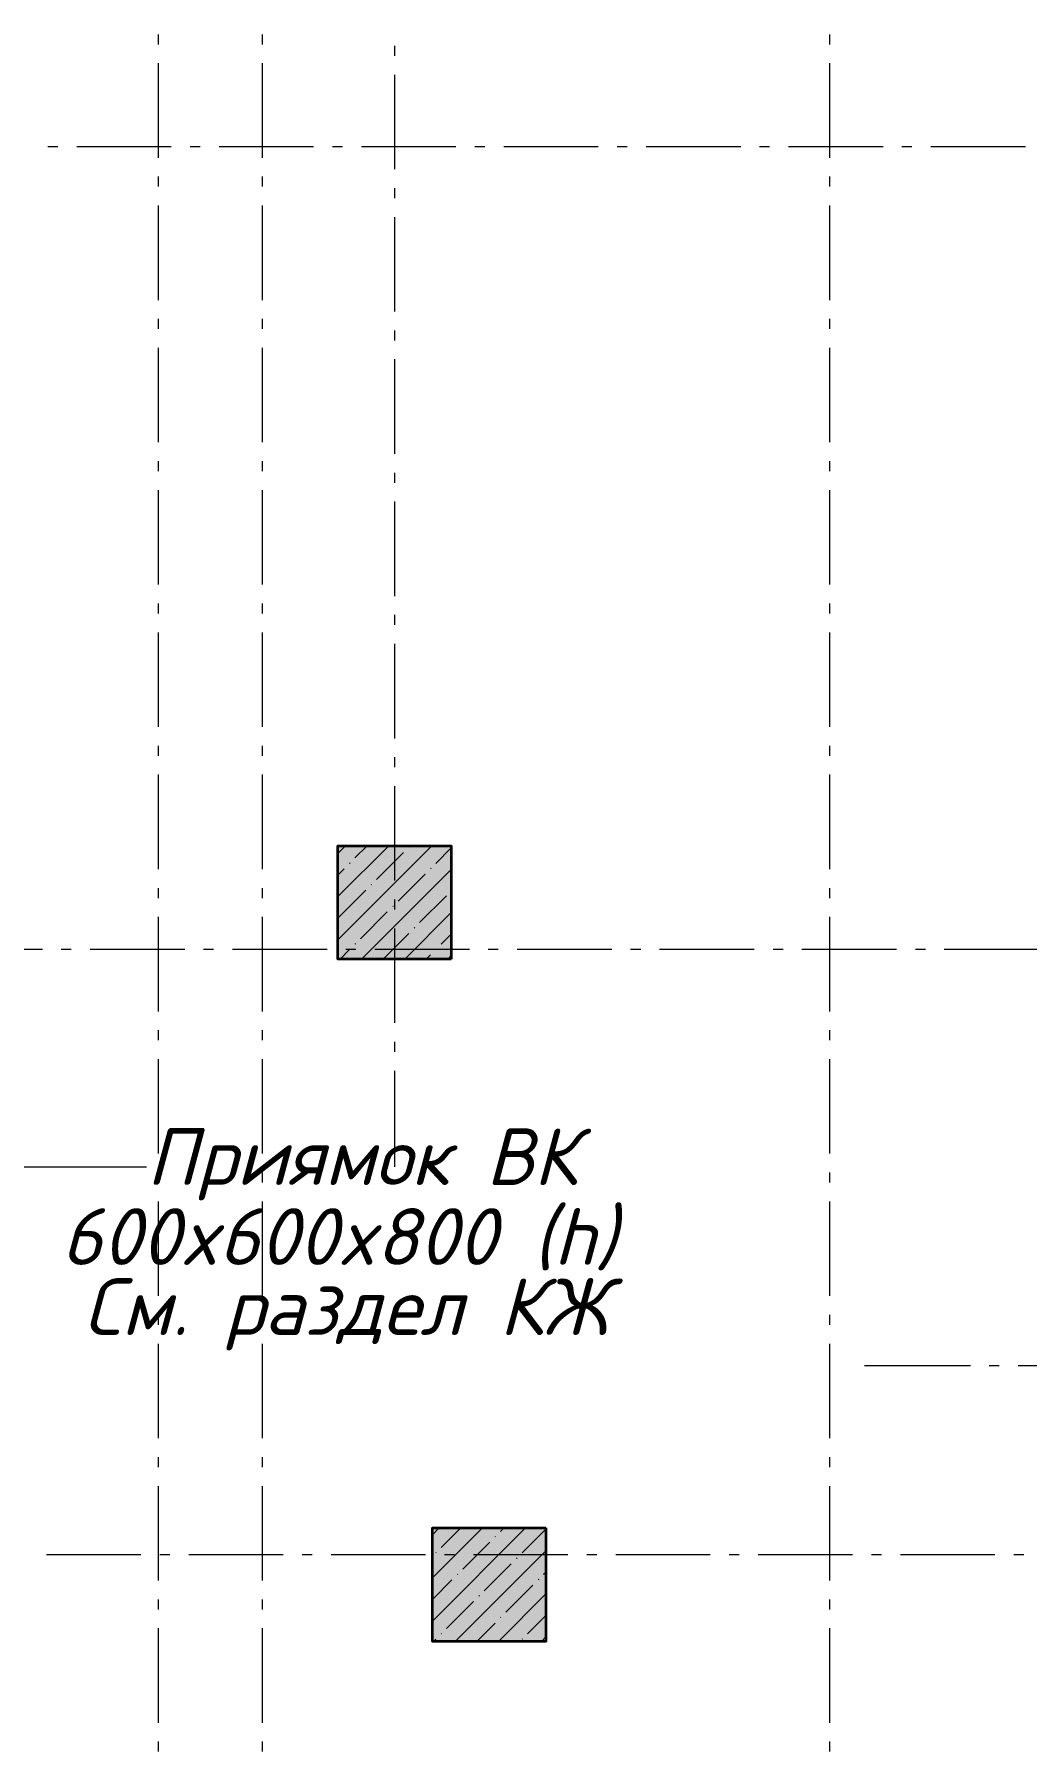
# Model space of a CAD drawing. Header units: millimetres. Extents: x -81576 to 1046824, y -248937 to 691537.
# Drawn here: x 144131 to 149379, y 670297 to 679385 of the extents above; entities that cross this region are included whole.
import ezdxf

# ---------------------------------------------------------------- set-up
doc = ezdxf.new("R2010")
doc.units = ezdxf.units.MM
doc.layers.add('PDF _Геометрия', color=7, linetype='Continuous', true_color=0x1d1d1d)
doc.layers.add('PDF _Сплошная заливка', color=7, linetype='Continuous', true_color=0xffffff)
doc.layers.add('PDF _Текст', color=7, linetype='Continuous')
doc.styles.add('PDF ISOCPEUR Italic', font='isocpeui.ttf')

msp = doc.modelspace()

# ---------------------------------------------------------------- hatches: boundary and pattern name
at = {"layer": 'PDF _Сплошная заливка', "true_color": 0x636466, "transparency": 33554559}
for points in [[(145736, 674491.1), (146336, 674491.1), (146336, 675091.1), (145736, 675091.1)], [(146236, 670880.8), (146836, 670880.8), (146836, 671480.8), (146236, 671480.8)]]:
    msp.add_hatch(color=251, dxfattribs=at).paths.add_polyline_path(points)

# ---------------------------------------------------------------- linework, layer by layer
at = {"layer": 'PDF _Геометрия', "color": 7, "lineweight": 9}
for points in [[(144786, 679384.9), (144786, 679332)], [(145336, 679384.9), (145336, 679332)], [(146036, 679324), (146036, 679271.1)], [(148336, 679384.9), (148336, 679332)], [(144786, 679232), (144786, 678732)], [(145336, 679232), (145336, 678732)], [(148336, 679232), (148336, 678732)], [(146036, 679171.1), (146036, 678671.1)], [(144202, 678790.8), (144254.9, 678790.8)], [(144354.9, 678790.8), (144854.9, 678790.8)], [(144954.9, 678790.8), (145007.8, 678790.8)], [(145107.8, 678790.8), (145607.8, 678790.8)], [(145707.8, 678790.8), (145760.7, 678790.8)], [(145860.7, 678790.8), (146360.7, 678790.8)], [(146460.7, 678790.8), (146513.7, 678790.8)], [(146613.7, 678790.8), (147113.7, 678790.8)], [(147213.7, 678790.8), (147266.6, 678790.8)], [(147366.6, 678790.8), (147866.6, 678790.8)], [(147966.6, 678790.8), (148019.5, 678790.8)], [(148119.5, 678790.8), (148619.5, 678790.8)], [(148719.5, 678790.8), (148772.4, 678790.8)], [(148872.4, 678790.8), (149372.4, 678790.8)], [(144786, 678632), (144786, 678579.1)], [(145336, 678632), (145336, 678579.1)], [(148336, 678632), (148336, 678579.1)], [(146036, 678571.1), (146036, 678518.2)], [(144786, 678479.1), (144786, 677979.1)], [(145336, 678479.1), (145336, 677979.1)], [(146036, 678418.2), (146036, 677918.2)], [(148336, 678479.1), (148336, 677979.1)], [(144786, 677879.1), (144786, 677826.2)], [(145336, 677879.1), (145336, 677826.2)], [(148336, 677879.1), (148336, 677826.2)], [(146036, 677818.2), (146036, 677765.3)], [(144786, 677726.2), (144786, 677226.2)], [(145336, 677726.2), (145336, 677226.2)], [(148336, 677726.2), (148336, 677226.2)], [(146036, 677665.3), (146036, 677165.3)], [(144786, 677126.2), (144786, 677073.3)], [(145336, 677126.2), (145336, 677073.3)], [(146036, 677065.3), (146036, 677012.3)], [(148336, 677126.2), (148336, 677073.3)], [(144786, 676973.3), (144786, 676473.3)], [(145336, 676973.3), (145336, 676473.3)], [(148336, 676973.3), (148336, 676473.3)], [(146036, 676912.3), (146036, 676412.3)], [(144786, 676373.3), (144786, 676320.3)], [(145336, 676373.3), (145336, 676320.3)], [(148336, 676373.3), (148336, 676320.3)], [(146036, 676312.3), (146036, 676259.4)], [(144786, 676220.4), (144786, 675720.3)], [(145336, 676220.4), (145336, 675720.3)], [(146036, 676159.4), (146036, 675659.4)], [(148336, 676220.4), (148336, 675720.3)], [(144786, 675620.4), (144786, 675567.4)], [(145336, 675620.4), (145336, 675567.4)], [(148336, 675620.4), (148336, 675567.4)], [(146036, 675559.4), (146036, 675506.5)], [(144786, 675467.4), (144786, 674967.4)], [(145336, 675467.4), (145336, 674967.4)], [(148336, 675467.4), (148336, 674967.4)], [(146036, 675406.5), (146036, 674906.5)], [(144786, 674867.4), (144786, 674814.5)], [(145336, 674867.4), (145336, 674814.5)], [(146036, 674806.5), (146036, 674753.6)], [(148336, 674867.4), (148336, 674814.5)], [(144786, 674714.5), (144786, 674214.5)], [(145336, 674714.5), (145336, 674214.5)], [(148336, 674714.5), (148336, 674214.5)], [(146036, 674653.6), (146036, 674153.6)], [(144173.1, 674541.1), (143673.1, 674541.1)], [(144326, 674541.1), (144273.1, 674541.1)], [(144926, 674541.1), (144426, 674541.1)], [(145078.9, 674541.1), (145026, 674541.1)], [(145678.9, 674541.1), (145178.9, 674541.1)], [(145831.8, 674541.1), (145778.9, 674541.1)], [(146431.8, 674541.1), (145931.8, 674541.1)], [(146584.7, 674541.1), (146531.8, 674541.1)], [(147184.7, 674541.1), (146684.7, 674541.1)], [(147337.7, 674541.1), (147284.7, 674541.1)], [(147937.7, 674541.1), (147437.7, 674541.1)], [(148090.6, 674541.1), (148037.7, 674541.1)], [(148690.6, 674541.1), (148190.6, 674541.1)], [(148843.5, 674541.1), (148790.6, 674541.1)], [(149443.5, 674541.1), (148943.5, 674541.1)], [(144786, 674114.5), (144786, 674061.6)], [(145336, 674114.5), (145336, 674061.6)], [(146036, 674053.6), (146036, 674000.7)], [(148336, 674114.5), (148336, 674061.6)], [(144786, 673961.6), (144786, 673461.6)], [(145336, 673961.6), (145336, 673461.6)], [(148336, 673961.6), (148336, 673461.6)], [(146036, 673900.7), (146036, 673391.1)], [(142398.3, 673181.6), (144056.4, 673392.5), (144723.2, 673392.5)], [(144786, 673361.6), (144786, 673308.7)], [(145336, 673361.6), (145336, 673308.7)], [(148336, 673361.6), (148336, 673308.7)], [(144786, 673208.7), (144786, 672708.7)], [(145336, 673208.7), (145336, 672708.7)], [(148336, 673208.7), (148336, 672708.7)], [(144786, 672608.7), (144786, 672555.8)], [(145336, 672608.7), (145336, 672555.8)], [(148336, 672608.7), (148336, 672555.8)], [(144786, 672455.8), (144786, 671955.8)], [(145336, 672455.8), (145336, 671955.8)], [(148336, 672455.8), (148336, 671955.8)], [(148522, 672341.1), (149081.5, 672341.1)], [(149181.5, 672341.1), (149234.4, 672341.1)], [(149334.4, 672341.1), (149834.4, 672341.1)], [(144786, 671855.8), (144786, 671802.8)], [(145336, 671855.8), (145336, 671802.8)], [(148336, 671855.8), (148336, 671802.8)], [(144786, 671702.8), (144786, 671202.8)], [(145336, 671702.8), (145336, 671202.8)], [(148336, 671702.8), (148336, 671202.8)], [(144194.3, 671341.1), (144694.3, 671341.1)], [(144794.3, 671341.1), (144847.2, 671341.1)], [(144947.2, 671341.1), (145447.2, 671341.1)], [(145547.2, 671341.1), (145600.1, 671341.1)], [(145700.1, 671341.1), (146200.1, 671341.1)], [(146300.1, 671341.1), (146353.1, 671341.1)], [(146453.1, 671341.1), (146953.1, 671341.1)], [(147053.1, 671341.1), (147106, 671341.1)], [(147206, 671341.1), (147706, 671341.1)], [(147806, 671341.1), (147858.9, 671341.1)], [(147958.9, 671341.1), (148458.9, 671341.1)], [(148558.9, 671341.1), (148611.8, 671341.1)], [(148711.8, 671341.1), (149211.8, 671341.1)], [(149311.8, 671341.1), (149364.7, 671341.1)], [(144786, 671102.8), (144786, 671049.9)], [(145336, 671102.8), (145336, 671049.9)], [(148336, 671102.8), (148336, 671049.9)], [(144786, 670949.9), (144786, 670449.9)], [(145336, 670949.9), (145336, 670449.9)], [(148336, 670949.9), (148336, 670449.9)], [(144786, 670349.9), (144786, 670297)], [(145336, 670349.9), (145336, 670297)], [(148336, 670349.9), (148336, 670297)]]:
    msp.add_lwpolyline(points, dxfattribs=at)
at = {"layer": 'PDF _Геометрия', "lineweight": 9}
for points in [[(145777.1, 675091.1), (145736, 675050.1)], [(146005.2, 675091.1), (145736, 674822)], [(146233.3, 675091.1), (145736, 674593.9)], [(145891.1, 675091.1), (145826.4, 675026.4)], [(146083, 675054.9), (145940.4, 674912.3)], [(146113.9, 675085.8), (146111.5, 675083.4)], [(146336, 675079.8), (146254.1, 674997.9)], [(145769.3, 674969.3), (145736, 674936)], [(145800.2, 675000.2), (145797.9, 674997.9)], [(146336, 674965.8), (145861.4, 674491.1)], [(146227.9, 674971.7), (146225.5, 674969.3)], [(145914.3, 674886.2), (145911.9, 674883.8)], [(146197, 674940.8), (146054.5, 674798.3)], [(145883.4, 674855.3), (145740.8, 674712.7)], [(146311.1, 674826.8), (146168.5, 674684.2)], [(145997.4, 674741.2), (145854.9, 674598.7)], [(146028.3, 674772.1), (146026, 674769.8)], [(146336, 674737.7), (146089.5, 674491.1)], [(146111.5, 674627.2), (145975.4, 674491.1)], [(146142.4, 674658.1), (146140, 674655.7)], [(146336, 674623.6), (146282.6, 674570.2)], [(145797.9, 674541.7), (145747.3, 674491.1)], [(145828.7, 674572.5), (145826.4, 674570.2)], [(146225.5, 674513.1), (146203.5, 674491.1)], [(146256.4, 674544), (146254.1, 674541.7)], [(146336, 674509.6), (146317.6, 674491.1)], [(146272.5, 671480.8), (146236, 671444.3)], [(146500.6, 671480.8), (146236, 671216.2)], [(146728.7, 671480.8), (146236, 670988.1)], [(146386.5, 671480.8), (146282.6, 671376.8)], [(146570.1, 671436.2), (146567.7, 671433.8)], [(146614.6, 671480.8), (146596.2, 671462.3)], [(146836, 671474), (146710.2, 671348.3)], [(146256.4, 671350.7), (146254.1, 671348.3)], [(146836, 671360), (146356.8, 670880.8)], [(146539.2, 671405.3), (146396.6, 671262.7)], [(146370.5, 671236.6), (146368.1, 671234.2)], [(146653.2, 671291.3), (146510.7, 671148.7)], [(146684.1, 671322.1), (146681.7, 671319.8)], [(146836, 671245.9), (146824.3, 671234.2)], [(146339.6, 671205.7), (146236, 671102.1)], [(146767.3, 671177.2), (146624.7, 671034.6)], [(146798.2, 671208.1), (146795.8, 671205.7)], [(146453.6, 671091.7), (146311.1, 670949.1)], [(146484.5, 671122.6), (146482.2, 671120.2)], [(146836, 671131.9), (146584.9, 670880.8)], [(146567.7, 670977.6), (146470.8, 670880.8)], [(146598.6, 671008.5), (146596.2, 671006.1)], [(146836, 671017.8), (146738.8, 670920.6)], [(146254.1, 670892.1), (146242.7, 670880.8)], [(146284.9, 670923), (146282.6, 670920.6)], [(146712.6, 670894.5), (146710.2, 670892.1)], [(146836, 670903.8), (146813, 670880.8)]]:
    msp.add_lwpolyline(points, dxfattribs=at)
at = {"layer": 'PDF _Геометрия', "color": 7, "lineweight": 35}
for points in [[(146336, 674491.1), (145736, 674491.1), (145736, 675091.1), (146336, 675091.1)], [(146836, 671480.8), (146836, 670880.8), (146236, 670880.8), (146236, 671480.8)]]:
    msp.add_lwpolyline(points, close=True, dxfattribs=at)

# ---------------------------------------------------------------- texts
at = {"layer": 'PDF _Текст', "char_height": 300, "attachment_point": 4, "style": 'PDF ISOCPEUR Italic'}
for s, insert in [('Приямок ВК', (144723.2, 673405.1)), ('600x600x800 (h)', (144270.7, 673008.2)), ('См. раздел КЖ', (144389.8, 672611.3))]:
    msp.add_mtext(s, dxfattribs=dict(at, insert=insert))

doc.saveas('drawing.dxf')
